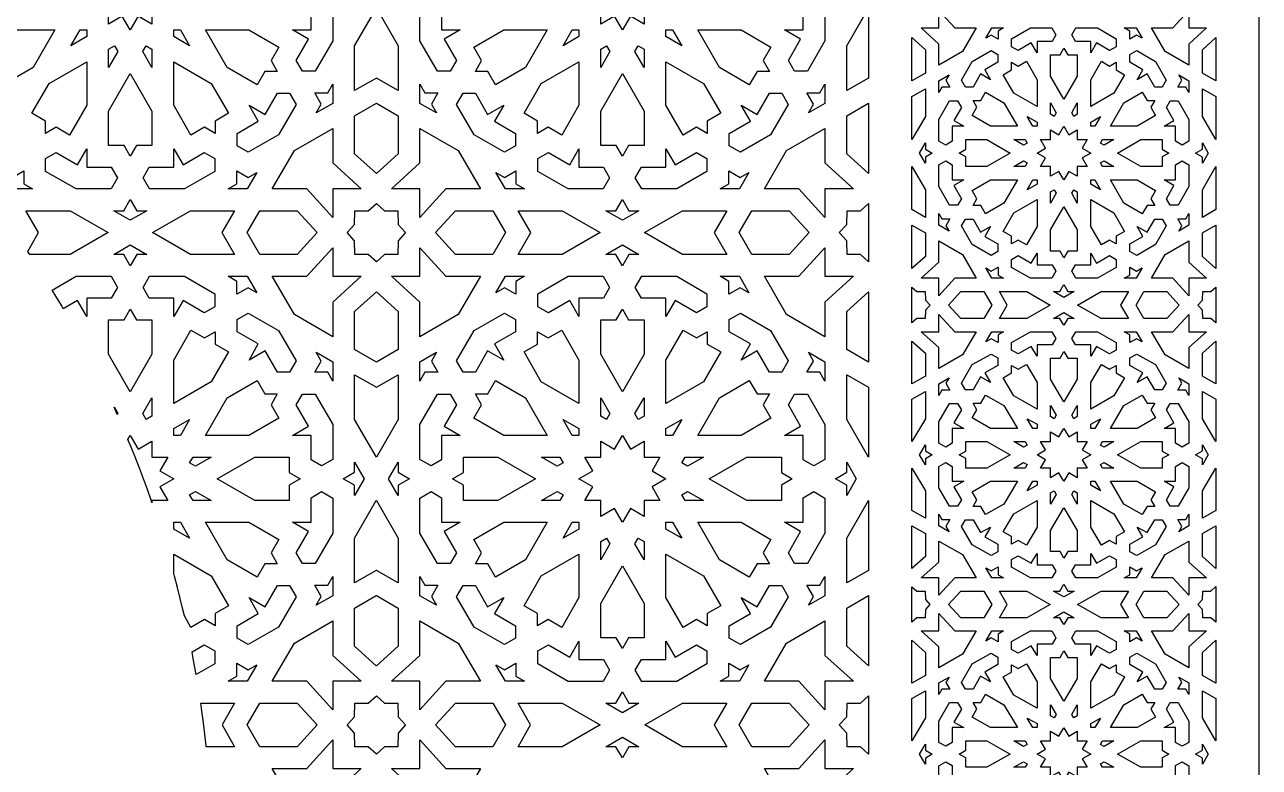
# Model space of a CAD drawing. Extents: x -430 to 430, y -1150 to 1150.
# Drawn here: x 145.7 to 430, y 823.6 to 994.5 of the extents above; entities that cross this region are included whole.
import ezdxf

# ---------------------------------------------------------------- set-up
doc = ezdxf.new("R2010")
doc.units = 0
doc.layers.add('LAYER_1', color=18, linetype='CONTINUOUS')

msp = doc.modelspace()

# ---------------------------------------------------------------- linework, layer by layer
at = {"layer": 'LAYER_1'}
for points in [[(-430, -1150), (430, -1150), (430, 1150), (-430, 1150)], [(171.83, 1010.18), (175, 1012.01), (175, 1008.35), (178.66, 1008.35), (176.83, 1005.18), (180, 1003.35), (176.83, 1001.53), (178.66, 998.36), (175, 998.36), (175, 994.7), (171.83, 996.53), (170, 993.36), (168.17, 996.53), (165, 994.7), (165, 998.36), (161.34, 998.36), (163.17, 1001.53), (160, 1003.35), (163.17, 1005.18), (161.34, 1008.35), (165, 1008.35), (165, 1012.01), (168.17, 1010.18), (170, 1013.35)], [(285.16, 1010.18), (288.33, 1012.01), (288.33, 1008.35), (291.99, 1008.35), (290.16, 1005.18), (293.33, 1003.35), (290.16, 1001.53), (291.99, 998.36), (288.33, 998.36), (288.33, 994.7), (285.16, 996.53), (283.33, 993.36), (281.5, 996.53), (278.33, 994.7), (278.33, 998.36), (274.67, 998.36), (276.5, 1001.53), (273.33, 1003.35), (276.5, 1005.18), (274.67, 1008.35), (278.33, 1008.35), (278.33, 1012.01), (281.5, 1010.18), (283.33, 1013.35)], [(216.64, 998.92), (216.64, 990.86), (212.61, 983.88), (209.64, 983.88), (208.23, 986.32), (211.05, 991.21), (207.36, 993.34), (211.63, 993.34), (211.63, 998.99), (214.07, 1000.4)], [(231.69, 989.69), (231.69, 979.39), (226.67, 982.27), (221.65, 979.39), (221.65, 989.69), (226.67, 998.34)], [(241.71, 998.99), (241.71, 993.34), (245.98, 993.34), (242.28, 991.21), (245.1, 986.32), (243.69, 983.88), (240.73, 983.88), (236.7, 990.86), (236.7, 998.92), (239.26, 1000.4)], [(329.97, 998.92), (329.97, 990.86), (325.93, 983.88), (322.97, 983.88), (321.56, 986.32), (324.38, 991.21), (320.69, 993.34), (324.96, 993.34), (324.96, 998.99), (327.4, 1000.4)], [(339.97, 982.27), (334.98, 979.39), (334.98, 989.69), (339.97, 998.34)], [(359.89, 993.8), (364.8, 993.8), (361.65, 988.35), (356.2, 985.2), (356.2, 990.1), (352.14, 993.8), (356.2, 993.8), (356.2, 997.85)], [(413.8, 993.8), (417.85, 993.8), (413.8, 990.1), (413.8, 985.2), (408.35, 988.35), (405.2, 993.8), (410.1, 993.8), (413.8, 997.85)], [(147.67, 984.69), (140.79, 980.72), (139.01, 983.81), (136.15, 983.81), (137.58, 986.29), (135.79, 989.38), (142.67, 993.34), (152.66, 993.34)], [(159.99, 991.81), (156.34, 989.7), (158.45, 993.35), (159.99, 993.35)], [(183.66, 989.7), (180.01, 991.81), (180.01, 993.35), (181.56, 993.35)], [(204.21, 989.38), (202.43, 986.29), (203.86, 983.81), (201, 983.81), (199.21, 980.72), (192.34, 984.69), (187.34, 993.34), (197.34, 993.34)], [(261, 984.69), (254.12, 980.72), (252.34, 983.81), (249.48, 983.81), (250.91, 986.29), (249.12, 989.38), (256, 993.34), (265.99, 993.34)], [(273.32, 991.81), (269.67, 989.7), (271.78, 993.35), (273.32, 993.35)], [(296.99, 989.7), (293.34, 991.81), (293.34, 993.35), (294.88, 993.35)], [(317.54, 989.38), (315.76, 986.29), (317.19, 983.81), (314.33, 983.81), (312.54, 980.72), (305.67, 984.69), (300.67, 993.34), (310.67, 993.34)], [(369.85, 993.09), (369.85, 991.23), (368.25, 992.16), (367.01, 991.44), (368.37, 993.8), (371.09, 993.8)], [(383.17, 992.22), (382.3, 990.71), (378.82, 990.71), (378.82, 988.07), (377.5, 990.35), (374.48, 988.61), (372.97, 989.48), (372.97, 991.31), (377.28, 993.8), (382.26, 993.8)], [(397.03, 991.31), (397.03, 989.48), (395.52, 988.61), (392.5, 990.35), (391.18, 988.07), (391.18, 990.71), (387.7, 990.71), (386.82, 992.22), (387.74, 993.8), (392.72, 993.8)], [(402.99, 991.44), (401.75, 992.16), (400.15, 991.23), (400.15, 993.09), (398.91, 993.8), (401.63, 993.8)], [(167.11, 988.35), (165, 984.7), (165, 988.91), (166.34, 989.69)], [(175, 988.91), (175, 984.7), (172.9, 988.35), (173.67, 989.69)], [(280.44, 988.35), (278.33, 984.7), (278.33, 988.91), (279.67, 989.69)], [(288.33, 988.91), (288.33, 984.7), (286.23, 988.35), (287, 989.69)], [(353.1, 988.79), (353.1, 983.38), (350.01, 981.6), (350, 981.61), (350, 991.6), (350.01, 991.61)], [(419.98, 981.6), (416.9, 983.38), (416.9, 988.79), (419.98, 991.61)], [(369.81, 987.66), (369.81, 985.92), (366.79, 984.17), (368.11, 981.89), (365.82, 983.21), (364.08, 980.19), (362.34, 980.19), (361.42, 981.77), (363.91, 986.09), (368.22, 988.57)], [(385.88, 987.61), (388.09, 987.61), (388.09, 982.71), (385, 977.37), (381.91, 982.71), (381.91, 987.61), (384.11, 987.61), (385, 989.14)], [(406.08, 986.09), (408.57, 981.77), (407.66, 980.19), (405.92, 980.19), (404.17, 983.21), (401.89, 981.89), (403.21, 984.17), (400.19, 985.92), (400.19, 987.66), (401.77, 988.57)], [(159.99, 976.02), (156.02, 969.15), (152.93, 970.94), (150.46, 969.51), (150.46, 972.37), (147.37, 974.15), (151.33, 981.02), (159.99, 986.02)], [(188.67, 981.02), (192.64, 974.15), (189.55, 972.37), (189.55, 969.51), (187.07, 970.94), (183.98, 969.15), (180.01, 976.02), (180.01, 986.02)], [(273.32, 976.02), (269.35, 969.15), (266.26, 970.94), (263.79, 969.51), (263.79, 972.37), (260.7, 974.15), (264.66, 981.02), (273.32, 986.02)], [(302, 981.02), (305.97, 974.15), (302.88, 972.37), (302.88, 969.51), (300.4, 970.94), (297.31, 969.15), (293.34, 976.02), (293.34, 986.02)], [(378.82, 981.88), (378.82, 975.71), (373.47, 978.8), (371.02, 983.04), (372.93, 984.14), (372.93, 985.91), (374.46, 985.03), (376.36, 986.13)], [(395.54, 985.03), (397.07, 985.91), (397.07, 984.14), (398.98, 983.04), (396.53, 978.8), (391.18, 975.71), (391.18, 981.88), (393.63, 986.13)], [(175, 974.68), (175, 966.75), (171.43, 966.75), (170, 964.27), (168.57, 966.75), (165, 966.75), (165, 974.68), (170, 983.34)], [(288.33, 974.68), (288.33, 966.75), (284.76, 966.75), (283.33, 964.27), (281.9, 966.75), (278.33, 966.75), (278.33, 974.68), (283.33, 983.34)], [(357.84, 981.75), (358.76, 980.15), (356.91, 980.15), (356.2, 978.91), (356.2, 981.63), (358.55, 982.99)], [(413.8, 981.63), (413.8, 978.91), (413.09, 980.15), (411.23, 980.15), (412.16, 981.75), (411.44, 982.99)], [(208.17, 976.2), (204.14, 969.22), (197.16, 965.19), (194.59, 966.68), (194.59, 969.5), (199.48, 972.32), (197.35, 976.01), (201.05, 973.88), (203.87, 978.77), (206.69, 978.77)], [(216.64, 976.44), (212.82, 974.23), (213.98, 976.24), (212.48, 978.84), (215.48, 978.84), (216.64, 980.84)], [(237.86, 978.84), (240.86, 978.84), (239.36, 976.24), (240.52, 974.23), (236.7, 976.44), (236.7, 980.84)], [(252.29, 973.88), (255.99, 976.01), (253.85, 972.32), (258.74, 969.5), (258.74, 966.68), (256.17, 965.19), (249.19, 969.22), (245.16, 976.2), (246.64, 978.77), (249.47, 978.77)], [(321.5, 976.2), (317.47, 969.22), (310.49, 965.19), (307.92, 966.68), (307.92, 969.5), (312.81, 972.32), (310.68, 976.01), (314.37, 973.88), (317.2, 978.77), (320.02, 978.77)], [(329.97, 976.44), (326.15, 974.23), (327.31, 976.24), (325.81, 978.84), (328.81, 978.84), (329.97, 980.84)], [(353.1, 973.44), (350.01, 968.1), (350, 968.12), (350, 978.03), (350.01, 978.03), (353.1, 979.81)], [(371.2, 976.53), (374.29, 971.18), (368.11, 971.18), (363.87, 973.64), (364.97, 975.54), (364.09, 977.07), (365.86, 977.07), (366.96, 978.98)], [(404.14, 977.07), (405.91, 977.07), (405.03, 975.54), (406.13, 973.64), (401.88, 971.18), (395.71, 971.18), (398.8, 976.53), (403.04, 978.98)], [(419.98, 978.03), (419.98, 968.1), (416.9, 973.44), (416.9, 979.81)], [(231.69, 973.6), (231.69, 964.84), (226.67, 960.28), (221.65, 964.84), (221.65, 973.6), (226.67, 976.49)], [(339.97, 960.28), (334.98, 964.84), (334.98, 973.6), (339.97, 976.49)], [(361.39, 975.52), (359.64, 972.5), (361.93, 971.18), (359.29, 971.18), (359.29, 967.7), (357.78, 966.83), (356.2, 967.74), (356.2, 972.72), (358.68, 977.03), (360.51, 977.03)], [(383.21, 974.27), (382.73, 973.45), (381.91, 973.92), (381.91, 976.53)], [(388.09, 973.92), (387.26, 973.45), (386.79, 974.27), (388.09, 976.53)], [(413.8, 972.72), (413.8, 967.74), (412.22, 966.83), (410.71, 967.7), (410.71, 971.18), (408.07, 971.18), (410.35, 972.5), (408.61, 975.52), (409.48, 977.03), (411.31, 977.03)], [(378.82, 972.14), (378.82, 971.18), (377.86, 971.18), (376.56, 973.44)], [(392.13, 971.18), (391.18, 971.18), (391.18, 972.14), (393.44, 973.44)], [(216.64, 962.72), (223.2, 956.73), (216.64, 956.73), (216.64, 950.18), (210.65, 956.73), (202.71, 956.73), (207.81, 965.56), (216.64, 970.65)], [(245.53, 965.56), (250.62, 956.73), (242.69, 956.73), (236.7, 950.18), (236.7, 956.73), (230.14, 956.73), (236.7, 962.72), (236.7, 970.65)], [(329.97, 962.72), (336.53, 956.73), (329.97, 956.73), (329.97, 950.18), (323.98, 956.73), (316.04, 956.73), (321.14, 965.56), (329.97, 970.65)], [(386.13, 969.22), (388.09, 970.35), (388.09, 968.09), (390.35, 968.09), (389.22, 966.13), (391.18, 965), (389.22, 963.87), (390.35, 961.92), (388.09, 961.92), (388.09, 959.66), (386.13, 960.79), (385, 958.83), (383.87, 960.79), (381.91, 959.66), (381.91, 961.92), (379.65, 961.92), (380.78, 963.87), (378.82, 965), (380.78, 966.13), (379.65, 968.09), (381.91, 968.09), (381.91, 970.35), (383.87, 969.22), (385, 971.18)], [(353.1, 965.93), (354.7, 965), (353.1, 964.08), (353.1, 962.64), (351.74, 965), (353.1, 967.36)], [(372.63, 965), (367.29, 961.91), (362.38, 961.91), (362.38, 964.12), (360.85, 965), (362.38, 965.89), (362.38, 968.09), (367.29, 968.09)], [(376.55, 967.27), (375.73, 966.79), (373.47, 968.09), (376.08, 968.09)], [(394.27, 966.79), (393.44, 967.27), (393.92, 968.09), (396.52, 968.09)], [(407.61, 965.89), (409.14, 965), (407.61, 964.12), (407.61, 961.91), (402.71, 961.91), (397.36, 965), (402.71, 968.09), (407.61, 968.09)], [(418.26, 965), (416.9, 962.64), (416.9, 964.08), (415.29, 965), (416.9, 965.93), (416.9, 967.36)], [(159.99, 961.74), (165.64, 961.74), (167.05, 959.3), (165.57, 956.73), (157.51, 956.73), (150.52, 960.76), (150.52, 963.72), (152.97, 965.13), (157.86, 962.31), (159.99, 966.01)], [(182.15, 962.31), (187.04, 965.13), (189.48, 963.72), (189.48, 960.76), (182.5, 956.73), (174.44, 956.73), (172.96, 959.3), (174.37, 961.74), (180.01, 961.74), (180.01, 966.01)], [(273.32, 961.74), (278.97, 961.74), (280.38, 959.3), (278.9, 956.73), (270.84, 956.73), (263.85, 960.76), (263.85, 963.72), (266.3, 965.13), (271.19, 962.31), (273.32, 966.01)], [(295.48, 962.31), (300.37, 965.13), (302.81, 963.72), (302.81, 960.76), (295.83, 956.73), (287.77, 956.73), (286.29, 959.3), (287.7, 961.74), (293.34, 961.74), (293.34, 966.01)], [(353.1, 956.56), (353.1, 950.2), (350.01, 951.98), (350.01, 961.91)], [(359.29, 962.31), (359.29, 958.82), (361.93, 958.82), (359.64, 957.5), (361.39, 954.48), (360.51, 952.97), (358.68, 952.97), (356.2, 957.29), (356.2, 962.26), (357.78, 963.18)], [(376.55, 962.74), (376.08, 961.92), (373.47, 961.92), (375.73, 963.22)], [(396.52, 961.92), (393.92, 961.92), (393.44, 962.74), (394.27, 963.22)], [(413.8, 962.26), (413.8, 957.29), (411.31, 952.97), (409.48, 952.97), (408.61, 954.48), (410.35, 957.5), (408.07, 958.82), (410.71, 958.82), (410.71, 962.31), (412.22, 963.18)], [(419.98, 951.98), (416.9, 950.2), (416.9, 956.56), (419.98, 961.91)], [(145.48, 957.89), (147.49, 956.73), (143.08, 956.73), (140.87, 960.55), (142.88, 959.39), (145.48, 960.89)], [(197.12, 959.39), (199.13, 960.55), (196.93, 956.73), (192.52, 956.73), (194.53, 957.89), (194.53, 960.89)], [(258.81, 957.89), (260.82, 956.73), (256.41, 956.73), (254.2, 960.55), (256.21, 959.39), (258.81, 960.89)], [(310.45, 959.39), (312.46, 960.55), (310.26, 956.73), (305.85, 956.73), (307.86, 957.89), (307.86, 960.89)], [(371.2, 953.47), (366.96, 951.02), (365.86, 952.93), (364.09, 952.93), (364.97, 954.46), (363.87, 956.37), (368.11, 958.82), (374.29, 958.82)], [(378.82, 957.87), (376.56, 956.57), (377.86, 958.82), (378.82, 958.82)], [(393.44, 956.57), (391.18, 957.87), (391.18, 958.82), (392.13, 958.82)], [(406.13, 956.37), (405.03, 954.46), (405.91, 952.93), (404.14, 952.93), (403.04, 951.02), (398.8, 953.47), (395.71, 958.82), (401.88, 958.82)], [(383.21, 955.74), (381.91, 953.48), (381.91, 956.08), (382.73, 956.56)], [(388.09, 956.08), (388.09, 953.48), (386.79, 955.74), (387.26, 956.56)], [(171.5, 951.73), (173.82, 951.73), (170, 949.52), (166.18, 951.73), (168.5, 951.73), (170, 954.32)], [(228.54, 951.73), (231.59, 951.73), (231.69, 948.57), (233.41, 946.68), (231.69, 944.79), (231.59, 941.64), (228.54, 941.64), (226.67, 939.96), (224.8, 941.64), (221.74, 941.64), (221.65, 944.79), (219.92, 946.68), (221.65, 948.57), (221.74, 951.73), (224.8, 951.73), (226.67, 953.41)], [(284.83, 951.73), (287.15, 951.73), (283.33, 949.52), (279.51, 951.73), (281.83, 951.73), (283.33, 954.32)], [(339.97, 939.96), (338.13, 941.64), (335.07, 941.64), (334.98, 944.79), (333.25, 946.68), (334.98, 948.57), (335.07, 951.73), (338.13, 951.73), (339.97, 953.41)], [(378.82, 948.12), (376.36, 943.88), (374.46, 944.98), (372.93, 944.1), (372.93, 945.86), (371.02, 946.96), (373.47, 951.21), (378.82, 954.3)], [(388.09, 947.29), (388.09, 942.39), (385.88, 942.39), (385, 940.86), (384.11, 942.39), (381.91, 942.39), (381.91, 947.29), (385, 952.64)], [(396.53, 951.21), (398.98, 946.96), (397.07, 945.86), (397.07, 944.1), (395.54, 944.98), (393.63, 943.88), (391.18, 948.12), (391.18, 954.3)], [(164.9, 946.68), (156.16, 941.64), (146.85, 941.64), (146.38, 942.35), (148.88, 946.68), (145.97, 951.73), (156.16, 951.73)], [(191.12, 946.68), (194.03, 941.64), (183.84, 941.64), (175.11, 946.68), (183.84, 951.73), (194.03, 951.73)], [(213.04, 946.68), (208.44, 941.64), (199.82, 941.64), (196.91, 946.68), (199.82, 951.73), (208.44, 951.73)], [(256.43, 946.68), (253.51, 941.64), (244.9, 941.64), (240.29, 946.68), (244.9, 951.73), (253.51, 951.73)], [(278.23, 946.68), (269.49, 941.64), (259.3, 941.64), (262.21, 946.68), (259.3, 951.73), (269.49, 951.73)], [(304.45, 946.68), (307.36, 941.64), (297.17, 941.64), (288.44, 946.68), (297.17, 951.73), (307.36, 951.73)], [(326.37, 946.68), (321.77, 941.64), (313.15, 941.64), (310.24, 946.68), (313.15, 951.73), (321.77, 951.73)], [(356.91, 949.86), (358.76, 949.86), (357.84, 948.25), (358.55, 947.01), (356.2, 948.38), (356.2, 951.1)], [(365.82, 946.8), (368.11, 948.11), (366.79, 945.83), (369.81, 944.09), (369.81, 942.35), (368.22, 941.43), (363.91, 943.92), (361.42, 948.23), (362.34, 949.82), (364.08, 949.82)], [(408.57, 948.23), (406.08, 943.92), (401.77, 941.43), (400.19, 942.35), (400.19, 944.09), (403.21, 945.83), (401.89, 948.11), (404.17, 946.8), (405.92, 949.82), (407.66, 949.82)], [(413.8, 948.38), (411.44, 947.01), (412.16, 948.25), (411.23, 949.86), (413.09, 949.86), (413.8, 951.1)], [(353.1, 946.62), (353.1, 941.21), (350.01, 938.39), (350.01, 948.41)], [(419.98, 938.39), (416.9, 941.21), (416.9, 946.62), (419.98, 948.41)], [(361.65, 941.66), (364.8, 936.2), (359.89, 936.2), (356.2, 932.15), (356.2, 936.2), (352.14, 936.2), (356.2, 939.9), (356.2, 944.8)], [(413.8, 939.9), (417.85, 936.2), (413.8, 936.2), (413.8, 932.15), (410.1, 936.2), (405.2, 936.2), (408.35, 941.66), (413.8, 944.8)], [(173.82, 941.64), (171.5, 941.64), (170, 939.05), (168.5, 941.64), (166.18, 941.64), (170, 943.84)], [(216.64, 936.63), (223.2, 936.63), (216.64, 930.65), (216.64, 922.71), (207.81, 927.81), (202.71, 936.63), (210.65, 936.63), (216.64, 943.19)], [(242.69, 936.63), (250.62, 936.63), (245.53, 927.81), (236.7, 922.71), (236.7, 930.65), (230.14, 936.63), (236.7, 936.63), (236.7, 943.19)], [(287.15, 941.64), (284.83, 941.64), (283.33, 939.05), (281.83, 941.64), (279.51, 941.64), (283.33, 943.84)], [(329.97, 936.63), (336.53, 936.63), (329.97, 930.65), (329.97, 922.71), (321.14, 927.81), (316.04, 936.63), (323.98, 936.63), (329.97, 943.19)], [(378.82, 939.3), (382.3, 939.3), (383.17, 937.79), (382.26, 936.2), (377.28, 936.2), (372.97, 938.69), (372.97, 940.52), (374.48, 941.39), (377.5, 939.65), (378.82, 941.93)], [(392.5, 939.65), (395.52, 941.39), (397.03, 940.52), (397.03, 938.69), (392.72, 936.2), (387.74, 936.2), (386.82, 937.79), (387.7, 939.3), (391.18, 939.3), (391.18, 941.93)], [(369.85, 936.92), (371.09, 936.2), (368.37, 936.2), (367.01, 938.56), (368.25, 937.85), (369.85, 938.77)], [(401.75, 937.85), (402.99, 938.56), (401.63, 936.2), (398.91, 936.2), (400.15, 936.92), (400.15, 938.77)], [(167.05, 934.07), (165.64, 931.63), (159.99, 931.63), (159.99, 927.36), (157.86, 931.05), (154.58, 929.16), (154.21, 929.8), (152.9, 932.02), (152.02, 933.47), (157.51, 936.63), (165.57, 936.63)], [(189.48, 932.61), (189.48, 929.64), (187.04, 928.23), (182.15, 931.05), (180.01, 927.36), (180.01, 931.63), (174.37, 931.63), (172.96, 934.07), (174.44, 936.63), (182.5, 936.63)], [(199.13, 932.82), (197.12, 933.98), (194.53, 932.48), (194.53, 935.47), (192.52, 936.63), (196.93, 936.63)], [(258.81, 935.47), (258.81, 932.48), (256.21, 933.98), (254.2, 932.82), (256.41, 936.63), (260.82, 936.63)], [(280.38, 934.07), (278.97, 931.63), (273.32, 931.63), (273.32, 927.36), (271.19, 931.05), (266.3, 928.23), (263.85, 929.64), (263.85, 932.61), (270.84, 936.63), (278.9, 936.63)], [(302.81, 932.61), (302.81, 929.64), (300.37, 928.23), (295.48, 931.05), (293.34, 927.36), (293.34, 931.63), (287.7, 931.63), (286.29, 934.07), (287.77, 936.63), (295.83, 936.63)], [(312.46, 932.82), (310.45, 933.98), (307.86, 932.48), (307.86, 935.47), (305.85, 936.63), (310.26, 936.63)], [(231.69, 928.53), (231.69, 919.77), (226.67, 916.88), (221.65, 919.77), (221.65, 928.53), (226.67, 933.09)], [(339.97, 916.88), (334.98, 919.77), (334.98, 928.53), (339.97, 933.09)], [(351.15, 933.11), (353.04, 933.11), (353.1, 931.16), (354.17, 930), (353.1, 928.85), (353.04, 926.93), (351.15, 926.93), (350.01, 925.91), (350.01, 934.15)], [(368.38, 930), (366.58, 926.93), (361.26, 926.93), (358.42, 930), (361.26, 933.11), (366.58, 933.11)], [(381.85, 930), (376.45, 926.93), (370.16, 926.93), (371.95, 930), (370.16, 933.11), (376.45, 933.11)], [(385.93, 933.11), (387.36, 933.11), (385, 931.75), (382.64, 933.11), (384.07, 933.11), (385, 934.71)], [(398.04, 930), (399.84, 926.93), (393.55, 926.93), (388.15, 930), (393.55, 933.11), (399.84, 933.11)], [(411.58, 930), (408.74, 926.93), (403.42, 926.93), (401.62, 930), (403.42, 933.11), (408.74, 933.11)], [(419.98, 925.91), (418.84, 926.93), (416.96, 926.93), (416.9, 928.85), (415.83, 930), (416.9, 931.16), (416.96, 933.11), (418.84, 933.11), (419.98, 934.15)], [(171.43, 926.62), (175, 926.62), (175, 918.68), (170, 910.03), (165, 918.68), (165, 926.62), (168.57, 926.62), (170, 929.09)], [(204.14, 924.14), (208.17, 917.16), (206.69, 914.6), (203.87, 914.6), (201.05, 919.49), (197.35, 917.35), (199.48, 921.05), (194.59, 923.87), (194.59, 926.69), (197.16, 928.17)], [(258.74, 926.69), (258.74, 923.87), (253.85, 921.05), (255.99, 917.35), (252.29, 919.49), (249.47, 914.6), (246.64, 914.6), (245.16, 917.16), (249.19, 924.14), (256.17, 928.17)], [(284.76, 926.62), (288.33, 926.62), (288.33, 918.68), (283.33, 910.03), (278.33, 918.68), (278.33, 926.62), (281.9, 926.62), (283.33, 929.09)], [(317.47, 924.14), (321.5, 917.16), (320.02, 914.6), (317.2, 914.6), (314.37, 919.49), (310.68, 917.35), (312.81, 921.05), (307.92, 923.87), (307.92, 926.69), (310.49, 928.17)], [(359.89, 923.88), (364.8, 923.88), (361.65, 918.52), (356.2, 915.42), (356.2, 920.24), (352.14, 923.88), (356.2, 923.88), (356.2, 927.87)], [(387.36, 926.93), (385.93, 926.93), (385, 925.35), (384.07, 926.93), (382.64, 926.93), (385, 928.27)], [(413.8, 923.88), (417.85, 923.88), (413.8, 920.24), (413.8, 915.42), (408.35, 918.52), (405.2, 923.88), (410.1, 923.88), (413.8, 927.87)], [(187.07, 922.43), (189.55, 923.86), (189.55, 921), (192.64, 919.22), (188.67, 912.34), (180.01, 907.35), (180.01, 917.34), (183.98, 924.21)], [(273.32, 917.34), (273.32, 907.35), (264.66, 912.34), (260.7, 919.22), (263.79, 921), (263.79, 923.86), (266.26, 922.43), (269.35, 924.21)], [(300.4, 922.43), (302.88, 923.86), (302.88, 921), (305.97, 919.22), (302, 912.34), (293.34, 907.35), (293.34, 917.34), (297.31, 924.21)], [(353.1, 918.95), (353.1, 913.63), (350.01, 911.87), (350.01, 921.73)], [(369.85, 923.18), (369.85, 921.36), (368.25, 922.27), (367.01, 921.56), (368.37, 923.88), (371.09, 923.88)], [(383.17, 922.33), (382.3, 920.84), (378.82, 920.84), (378.82, 918.25), (377.5, 920.49), (374.48, 918.78), (372.97, 919.63), (372.97, 921.43), (377.28, 923.88), (382.26, 923.88)], [(397.03, 921.43), (397.03, 919.63), (395.52, 918.78), (392.5, 920.49), (391.18, 918.25), (391.18, 920.84), (387.7, 920.84), (386.82, 922.33), (387.74, 923.88), (392.72, 923.88)], [(402.99, 921.56), (401.75, 922.27), (400.15, 921.36), (400.15, 923.18), (398.91, 923.88), (401.63, 923.88)], [(419.98, 911.87), (416.9, 913.63), (416.9, 918.95), (419.98, 921.73)], [(216.64, 916.93), (216.64, 912.52), (215.48, 914.53), (212.48, 914.53), (213.98, 917.13), (212.82, 919.13)], [(239.36, 917.13), (240.86, 914.53), (237.86, 914.53), (236.7, 912.52), (236.7, 916.93), (240.52, 919.13)], [(329.97, 916.93), (329.97, 912.52), (328.81, 914.53), (325.81, 914.53), (327.31, 917.13), (326.15, 919.13)], [(369.81, 917.84), (369.81, 916.12), (366.79, 914.41), (368.11, 912.16), (365.82, 913.46), (364.08, 910.49), (362.34, 910.49), (361.42, 912.05), (363.91, 916.29), (368.22, 918.74)], [(385.88, 917.79), (388.09, 917.79), (388.09, 912.97), (385, 907.71), (381.91, 912.97), (381.91, 917.79), (384.11, 917.79), (385, 919.3)], [(406.08, 916.29), (408.57, 912.05), (407.66, 910.49), (405.92, 910.49), (404.17, 913.46), (401.89, 912.16), (403.21, 914.41), (400.19, 916.12), (400.19, 917.84), (401.77, 918.74)], [(378.82, 912.15), (378.82, 906.08), (373.47, 909.12), (371.02, 913.29), (372.93, 914.38), (372.93, 916.12), (374.46, 915.25), (376.36, 916.33)], [(395.54, 915.25), (397.07, 916.12), (397.07, 914.38), (398.98, 913.29), (396.53, 909.12), (391.18, 906.08), (391.18, 912.15), (393.63, 916.33)], [(201, 909.55), (203.86, 909.55), (202.43, 907.08), (204.21, 903.99), (197.34, 900.02), (187.34, 900.02), (192.34, 908.68), (199.21, 912.64)], [(231.69, 903.68), (226.67, 895.02), (221.65, 903.68), (221.65, 913.98), (226.67, 911.1), (231.69, 913.98)], [(261, 908.68), (265.99, 900.02), (256, 900.02), (249.12, 903.99), (250.91, 907.08), (249.48, 909.55), (252.34, 909.55), (254.12, 912.64)], [(314.33, 909.55), (317.19, 909.55), (315.76, 907.08), (317.54, 903.99), (310.67, 900.02), (300.67, 900.02), (305.67, 908.68), (312.54, 912.64)], [(339.97, 911.1), (339.97, 895.02), (334.98, 903.68), (334.98, 913.98)], [(357.84, 912.02), (358.76, 910.44), (356.91, 910.44), (356.2, 909.22), (356.2, 911.9), (358.55, 913.24)], [(413.8, 911.9), (413.8, 909.22), (413.09, 910.44), (411.23, 910.44), (412.16, 912.02), (411.44, 913.24)], [(353.1, 903.85), (350.01, 898.58), (350.01, 908.36), (353.1, 910.11)], [(419.98, 908.36), (419.98, 898.58), (416.9, 903.85), (416.9, 910.11)], [(175, 904.45), (173.67, 903.68), (172.9, 905.02), (175, 908.66)], [(216.64, 902.51), (216.64, 894.45), (214.07, 892.97), (211.63, 894.38), (211.63, 900.02), (207.36, 900.02), (211.05, 902.16), (208.23, 907.04), (209.64, 909.49), (212.61, 909.49)], [(245.1, 907.04), (242.28, 902.16), (245.98, 900.02), (241.71, 900.02), (241.71, 894.38), (239.26, 892.97), (236.7, 894.45), (236.7, 902.51), (240.73, 909.49), (243.69, 909.49)], [(280.44, 905.02), (279.67, 903.68), (278.33, 904.45), (278.33, 908.66)], [(288.33, 904.45), (287, 903.68), (286.23, 905.02), (288.33, 908.66)], [(329.97, 902.51), (329.97, 894.45), (327.4, 892.97), (324.96, 894.38), (324.96, 900.02), (320.69, 900.02), (324.38, 902.16), (321.56, 907.04), (322.97, 909.49), (325.93, 909.49)], [(361.39, 905.89), (359.64, 902.92), (361.93, 901.62), (359.29, 901.62), (359.29, 898.19), (357.78, 897.33), (356.2, 898.23), (356.2, 903.13), (358.68, 907.38), (360.51, 907.38)], [(371.2, 906.89), (374.29, 901.62), (368.11, 901.62), (363.87, 904.03), (364.97, 905.91), (364.09, 907.42), (365.86, 907.42), (366.96, 909.3)], [(404.14, 907.42), (405.91, 907.42), (405.03, 905.91), (406.13, 904.03), (401.88, 901.62), (395.71, 901.62), (398.8, 906.89), (403.04, 909.3)], [(413.8, 903.13), (413.8, 898.23), (412.22, 897.33), (410.71, 898.19), (410.71, 901.62), (408.07, 901.62), (410.35, 902.92), (408.61, 905.89), (409.48, 907.38), (411.31, 907.38)], [(167.11, 905.02), (167, 904.83), (166.26, 906.49)], [(383.21, 904.66), (382.73, 903.85), (381.91, 904.32), (381.91, 906.88)], [(388.09, 904.32), (387.26, 903.85), (386.79, 904.66), (388.09, 906.88)], [(181.56, 900.02), (180.01, 900.02), (180.01, 901.56), (183.66, 903.67)], [(273.32, 901.56), (273.32, 900.02), (271.78, 900.02), (269.67, 903.67)], [(294.88, 900.02), (293.34, 900.02), (293.34, 901.56), (296.99, 903.67)], [(378.82, 902.56), (378.82, 901.62), (377.86, 901.62), (376.56, 903.84)], [(386.13, 899.69), (388.09, 900.8), (388.09, 898.58), (390.35, 898.58), (389.22, 896.65), (391.18, 895.54), (389.22, 894.42), (390.35, 892.5), (388.09, 892.5), (388.09, 890.27), (386.13, 891.39), (385, 889.46), (383.87, 891.39), (381.91, 890.27), (381.91, 892.5), (379.65, 892.5), (380.78, 894.42), (378.82, 895.54), (380.78, 896.65), (379.65, 898.58), (381.91, 898.58), (381.91, 900.8), (383.87, 899.69), (385, 901.61)], [(392.13, 901.62), (391.18, 901.62), (391.18, 902.56), (393.44, 903.84)], [(171.83, 896.84), (175, 898.67), (175, 895.01), (178.66, 895.01), (176.83, 891.84), (180, 890.01), (176.83, 888.18), (178.66, 885.01), (175, 885.01), (175, 884.52), (174.81, 885.08), (173.94, 887.54), (173.05, 889.99), (172.13, 892.43), (171.19, 894.86), (170.22, 897.27), (169.47, 899.09), (170, 900.01)], [(285.16, 896.84), (288.33, 898.67), (288.33, 895.01), (291.99, 895.01), (290.16, 891.84), (293.33, 890.01), (290.16, 888.18), (291.99, 885.01), (288.33, 885.01), (288.33, 881.36), (285.16, 883.19), (283.33, 880.02), (281.5, 883.19), (278.33, 881.36), (278.33, 885.01), (274.67, 885.01), (276.5, 888.18), (273.33, 890.01), (276.5, 891.84), (274.67, 895.01), (278.33, 895.01), (278.33, 898.67), (281.5, 896.84), (283.33, 900.01)], [(372.63, 895.54), (367.29, 892.5), (362.38, 892.5), (362.38, 894.67), (360.85, 895.54), (362.38, 896.41), (362.38, 898.58), (367.29, 898.58)], [(376.55, 897.76), (375.73, 897.3), (373.47, 898.58), (376.08, 898.58)], [(394.27, 897.3), (393.44, 897.76), (393.92, 898.58), (396.52, 898.58)], [(407.61, 896.41), (409.14, 895.54), (407.61, 894.67), (407.61, 892.5), (402.71, 892.5), (397.36, 895.54), (402.71, 898.58), (407.61, 898.58)], [(353.1, 896.45), (354.7, 895.54), (353.1, 894.63), (353.1, 893.22), (351.74, 895.54), (353.1, 897.86)], [(418.26, 895.54), (416.9, 893.22), (416.9, 894.63), (415.29, 895.54), (416.9, 896.45), (416.9, 897.86)], [(185.01, 892.9), (183.68, 893.68), (184.45, 895.01), (188.66, 895.01)], [(206.62, 891.45), (209.09, 890.01), (206.62, 888.58), (206.62, 885.01), (198.68, 885.01), (190.02, 890.01), (198.68, 895.01), (206.62, 895.01)], [(223.85, 890.01), (221.65, 886.2), (221.65, 888.52), (219.05, 890.01), (221.65, 891.51), (221.65, 893.83)], [(231.69, 891.51), (234.29, 890.01), (231.69, 888.52), (231.69, 886.2), (229.48, 890.01), (231.69, 893.83)], [(263.31, 890.01), (254.65, 885.01), (246.72, 885.01), (246.72, 888.58), (244.24, 890.01), (246.72, 891.45), (246.72, 895.01), (254.65, 895.01)], [(269.66, 893.68), (268.32, 892.9), (264.67, 895.01), (268.89, 895.01)], [(298.34, 892.9), (297.01, 893.68), (297.78, 895.01), (301.99, 895.01)], [(319.95, 891.45), (322.42, 890.01), (319.95, 888.58), (319.95, 885.01), (312.01, 885.01), (303.35, 890.01), (312.01, 895.01), (319.95, 895.01)], [(337.18, 890.01), (334.98, 886.2), (334.98, 888.52), (332.38, 890.01), (334.98, 891.51), (334.98, 893.83)], [(359.29, 892.88), (359.29, 889.45), (361.93, 889.45), (359.64, 888.16), (361.39, 885.18), (360.51, 883.7), (358.68, 883.7), (356.2, 887.94), (356.2, 892.84), (357.78, 893.74)], [(376.55, 893.31), (376.08, 892.5), (373.47, 892.5), (375.73, 893.78)], [(396.52, 892.5), (393.92, 892.5), (393.44, 893.31), (394.27, 893.78)], [(413.8, 892.84), (413.8, 887.94), (411.31, 883.7), (409.48, 883.7), (408.61, 885.18), (410.35, 888.16), (408.07, 889.45), (410.71, 889.45), (410.71, 892.88), (412.22, 893.74)], [(353.1, 887.23), (353.1, 880.97), (350.01, 882.72), (350, 882.71), (350, 892.47), (350.01, 892.49)], [(419.98, 882.72), (416.9, 880.97), (416.9, 887.23), (419.98, 892.49)], [(188.66, 885.01), (184.45, 885.01), (183.68, 886.35), (185.01, 887.12)], [(216.64, 885.58), (216.64, 877.52), (212.61, 870.54), (209.64, 870.54), (208.23, 872.99), (211.05, 877.87), (207.36, 880.01), (211.63, 880.01), (211.63, 885.65), (214.07, 887.06)], [(241.71, 885.65), (241.71, 880.01), (245.98, 880.01), (242.28, 877.87), (245.1, 872.99), (243.69, 870.54), (240.73, 870.54), (236.7, 877.52), (236.7, 885.58), (239.26, 887.06)], [(269.66, 886.35), (268.89, 885.01), (264.67, 885.01), (268.32, 887.12)], [(301.99, 885.01), (297.78, 885.01), (297.01, 886.35), (298.34, 887.12)], [(329.97, 885.58), (329.97, 877.52), (325.93, 870.54), (322.97, 870.54), (321.56, 872.99), (324.38, 877.87), (320.69, 880.01), (324.96, 880.01), (324.96, 885.65), (327.4, 887.06)], [(371.2, 884.19), (366.96, 881.78), (365.86, 883.66), (364.09, 883.66), (364.97, 885.16), (363.87, 887.04), (368.11, 889.45), (374.29, 889.45)], [(378.82, 888.52), (376.56, 887.24), (377.86, 889.45), (378.82, 889.45)], [(383.21, 886.41), (381.91, 884.2), (381.91, 886.76), (382.73, 887.23)], [(388.09, 886.76), (388.09, 884.2), (386.79, 886.41), (387.26, 887.23)], [(393.44, 887.24), (391.18, 888.52), (391.18, 889.45), (392.13, 889.45)], [(406.13, 887.04), (405.03, 885.16), (405.91, 883.66), (404.14, 883.66), (403.04, 881.78), (398.8, 884.19), (395.71, 889.45), (401.88, 889.45)], [(231.69, 876.35), (231.69, 866.05), (226.69, 868.93), (226.67, 868.92), (226.65, 868.93), (221.65, 866.05), (221.65, 876.35), (226.65, 885.01), (226.67, 884.97), (226.69, 885.01)], [(339.97, 868.93), (334.98, 866.05), (334.98, 876.35), (339.97, 885.01)], [(378.82, 878.92), (376.36, 874.74), (374.46, 875.83), (372.93, 874.96), (372.93, 876.7), (371.02, 877.78), (373.47, 881.96), (378.82, 885)], [(396.53, 881.96), (398.98, 877.78), (397.07, 876.7), (397.07, 874.96), (395.54, 875.83), (393.63, 874.74), (391.18, 878.92), (391.18, 885)], [(356.91, 880.63), (358.76, 880.63), (357.84, 879.05), (358.55, 877.83), (356.2, 879.17), (356.2, 881.85)], [(388.09, 878.11), (388.09, 873.28), (385.88, 873.28), (385, 871.78), (384.11, 873.28), (381.91, 873.28), (381.91, 878.11), (385, 883.37)], [(413.8, 879.17), (411.44, 877.83), (412.16, 879.05), (411.23, 880.63), (413.09, 880.63), (413.8, 881.85)], [(183.66, 876.36), (180.01, 878.46), (180.01, 880.01), (181.56, 880.01)], [(204.21, 876.04), (202.43, 872.95), (203.86, 870.47), (201, 870.47), (199.21, 867.38), (192.34, 871.35), (187.34, 880.01), (197.34, 880.01)], [(261, 871.35), (254.12, 867.38), (252.34, 870.47), (249.48, 870.47), (250.91, 872.95), (249.12, 876.04), (256, 880.01), (265.99, 880.01)], [(273.32, 878.46), (269.67, 876.36), (271.78, 880.01), (273.32, 880.01)], [(296.99, 876.36), (293.34, 878.46), (293.34, 880.01), (294.88, 880.01)], [(317.54, 876.04), (315.76, 872.95), (317.19, 870.47), (314.33, 870.47), (312.54, 867.38), (305.67, 871.35), (300.67, 880.01), (310.67, 880.01)], [(353.1, 877.45), (353.1, 872.12), (350.01, 869.35), (350, 869.36), (350, 879.2), (350.01, 879.2)], [(365.82, 877.62), (368.11, 878.92), (366.79, 876.67), (369.81, 874.95), (369.81, 873.24), (368.22, 872.34), (363.91, 874.79), (361.42, 879.03), (362.34, 880.59), (364.08, 880.59)], [(408.57, 879.03), (406.08, 874.79), (401.77, 872.34), (400.19, 873.24), (400.19, 874.95), (403.21, 876.67), (401.89, 878.92), (404.17, 877.62), (405.92, 880.59), (407.66, 880.59)], [(419.98, 869.35), (416.9, 872.12), (416.9, 877.45), (419.98, 879.2)], [(280.44, 875.01), (278.33, 871.36), (278.33, 875.57), (279.67, 876.34)], [(288.33, 875.57), (288.33, 871.36), (286.23, 875.01), (287, 876.34)], [(361.65, 872.56), (364.8, 867.19), (359.89, 867.19), (356.2, 863.2), (356.2, 867.19), (352.14, 867.19), (356.2, 870.83), (356.2, 875.66)], [(378.82, 870.24), (382.3, 870.24), (383.17, 868.75), (382.26, 867.19), (377.28, 867.19), (372.97, 869.64), (372.97, 871.44), (374.48, 872.3), (377.5, 870.58), (378.82, 872.83)], [(392.5, 870.58), (395.52, 872.3), (397.03, 871.44), (397.03, 869.64), (392.72, 867.19), (387.74, 867.19), (386.82, 868.75), (387.7, 870.24), (391.18, 870.24), (391.18, 872.83)], [(413.8, 870.83), (417.85, 867.19), (413.8, 867.19), (413.8, 863.2), (410.1, 867.19), (405.2, 867.19), (408.35, 872.56), (413.8, 875.66)], [(188.67, 867.68), (192.64, 860.81), (189.55, 859.03), (189.55, 856.17), (187.07, 857.6), (183.98, 855.82), (182.47, 858.44), (182.12, 859.92), (181.51, 862.48), (180.87, 865.03), (180.2, 867.57), (180.01, 868.25), (180.01, 872.68)], [(273.32, 862.69), (269.35, 855.82), (266.26, 857.6), (263.79, 856.17), (263.79, 859.03), (260.7, 860.81), (264.66, 867.68), (273.32, 872.68)], [(288.33, 861.34), (288.33, 853.41), (284.76, 853.41), (283.33, 850.94), (281.9, 853.41), (278.33, 853.41), (278.33, 861.34), (283.33, 870)], [(302, 867.68), (305.97, 860.81), (302.88, 859.03), (302.88, 856.17), (300.4, 857.6), (297.31, 855.82), (293.34, 862.69), (293.34, 872.68)], [(216.64, 863.1), (212.82, 860.9), (213.98, 862.9), (212.48, 865.5), (215.48, 865.5), (216.64, 867.51)], [(237.86, 865.5), (240.86, 865.5), (239.36, 862.9), (240.52, 860.9), (236.7, 863.1), (236.7, 867.51)], [(329.97, 863.1), (326.15, 860.9), (327.31, 862.9), (325.81, 865.5), (328.81, 865.5), (329.97, 867.51)], [(369.85, 867.9), (371.09, 867.19), (368.37, 867.19), (367.01, 869.51), (368.25, 868.81), (369.85, 869.72)], [(401.75, 868.81), (402.99, 869.51), (401.63, 867.19), (398.91, 867.19), (400.15, 867.9), (400.15, 869.72)], [(208.17, 862.86), (204.14, 855.89), (197.16, 851.86), (194.59, 853.34), (194.59, 856.16), (199.48, 858.98), (197.35, 862.68), (201.05, 860.54), (203.87, 865.43), (206.69, 865.43)], [(252.29, 860.54), (255.99, 862.68), (253.85, 858.98), (258.74, 856.16), (258.74, 853.34), (256.17, 851.86), (249.19, 855.89), (245.16, 862.86), (246.64, 865.43), (249.47, 865.43)], [(321.5, 862.86), (317.47, 855.89), (310.49, 851.86), (307.92, 853.34), (307.92, 856.16), (312.81, 858.98), (310.68, 862.68), (314.37, 860.54), (317.2, 865.43), (320.02, 865.43)], [(351.15, 864.15), (353.04, 864.15), (353.1, 862.23), (354.15, 861.09), (353.1, 859.96), (353.04, 858.04), (351.15, 858.04), (350, 857.01), (350, 865.18)], [(385.93, 864.15), (387.36, 864.15), (385, 862.81), (382.64, 864.15), (384.07, 864.15), (385, 865.73)], [(420, 857), (418.84, 858.04), (416.96, 858.04), (416.9, 859.96), (415.84, 861.09), (416.9, 862.23), (416.96, 864.15), (418.84, 864.15), (420, 865.19)], [(231.69, 860.26), (231.69, 851.5), (226.69, 846.94), (226.67, 846.96), (226.65, 846.94), (221.65, 851.5), (221.65, 860.26), (226.65, 863.15), (226.67, 863.14), (226.69, 863.15)], [(339.97, 846.94), (334.98, 851.5), (334.98, 860.26), (339.97, 863.15)], [(368.37, 861.09), (366.58, 858.04), (361.26, 858.04), (358.43, 861.09), (361.26, 864.15), (366.58, 864.15)], [(381.82, 861.09), (376.45, 858.04), (370.16, 858.04), (371.95, 861.09), (370.16, 864.15), (376.45, 864.15)], [(398.05, 861.09), (399.84, 858.04), (393.55, 858.04), (388.17, 861.09), (393.55, 864.15), (399.84, 864.15)], [(411.57, 861.09), (408.74, 858.04), (403.42, 858.04), (401.62, 861.09), (403.42, 864.15), (408.74, 864.15)], [(359.89, 855), (364.8, 855), (361.65, 849.63), (356.2, 846.53), (356.2, 851.36), (352.14, 855), (356.2, 855), (356.2, 858.98)], [(387.36, 858.04), (385.93, 858.04), (385, 856.46), (384.07, 858.04), (382.64, 858.04), (385, 859.38)], [(413.8, 855), (417.85, 855), (413.8, 851.36), (413.8, 846.53), (408.35, 849.63), (405.2, 855), (410.1, 855), (413.8, 858.98)], [(216.64, 849.38), (223.2, 843.4), (216.64, 843.4), (216.64, 836.84), (210.65, 843.4), (202.71, 843.4), (207.81, 852.22), (216.64, 857.32)], [(245.53, 852.22), (250.62, 843.4), (242.69, 843.4), (236.7, 836.84), (236.7, 843.4), (230.14, 843.4), (236.7, 849.38), (236.7, 857.32)], [(329.97, 849.38), (336.53, 843.4), (329.97, 843.4), (329.97, 836.84), (323.98, 843.4), (316.04, 843.4), (321.14, 852.22), (329.97, 857.32)], [(369.85, 854.29), (369.85, 852.47), (368.25, 853.38), (367.01, 852.68), (368.37, 855), (371.09, 855)], [(383.17, 853.44), (382.3, 851.95), (378.82, 851.95), (378.82, 849.36), (377.5, 851.6), (374.48, 849.89), (372.97, 850.75), (372.97, 852.55), (377.28, 855), (382.26, 855)], [(397.03, 852.55), (397.03, 850.75), (395.52, 849.89), (392.5, 851.6), (391.18, 849.36), (391.18, 851.95), (387.7, 851.95), (386.82, 853.44), (387.74, 855), (392.72, 855)], [(402.99, 852.68), (401.75, 853.38), (400.15, 852.47), (400.15, 854.29), (398.91, 855), (401.63, 855)], [(189.48, 850.38), (189.48, 847.42), (185.18, 844.94), (184.81, 846.99), (184.33, 849.59), (184.22, 850.17), (187.04, 851.8)], [(273.32, 848.4), (278.97, 848.4), (280.38, 845.96), (278.9, 843.39), (270.84, 843.39), (263.85, 847.42), (263.85, 850.38), (266.3, 851.8), (271.19, 848.97), (273.32, 852.67)], [(295.48, 848.97), (300.37, 851.8), (302.81, 850.38), (302.81, 847.42), (295.83, 843.39), (287.77, 843.39), (286.29, 845.96), (287.7, 848.4), (293.34, 848.4), (293.34, 852.67)], [(353.1, 850.07), (353.1, 844.74), (350.01, 842.98), (350, 842.99), (350, 852.83), (350.01, 852.84)], [(385.88, 848.91), (388.09, 848.91), (388.09, 844.08), (385, 838.82), (381.91, 844.08), (381.91, 848.91), (384.11, 848.91), (385, 850.41)], [(419.98, 842.98), (416.9, 844.74), (416.9, 850.07), (419.98, 852.84)], [(197.12, 846.05), (199.13, 847.21), (196.93, 843.4), (192.52, 843.4), (194.53, 844.55), (194.53, 847.55)], [(258.81, 844.55), (260.82, 843.4), (256.41, 843.4), (254.2, 847.21), (256.21, 846.05), (258.81, 847.55)], [(310.45, 846.05), (312.46, 847.21), (310.26, 843.4), (305.85, 843.4), (307.86, 844.55), (307.86, 847.55)], [(369.81, 848.95), (369.81, 847.24), (366.79, 845.52), (368.11, 843.27), (365.82, 844.57), (364.08, 841.6), (362.34, 841.6), (361.42, 843.16), (363.91, 847.4), (368.22, 849.85)], [(378.82, 843.27), (378.82, 837.19), (373.47, 840.23), (371.02, 844.41), (372.93, 845.49), (372.93, 847.23), (374.46, 846.36), (376.36, 847.44)], [(395.54, 846.36), (397.07, 847.23), (397.07, 845.49), (398.98, 844.41), (396.53, 840.23), (391.18, 837.19), (391.18, 843.27), (393.63, 847.44)], [(406.08, 847.4), (408.57, 843.16), (407.66, 841.6), (405.92, 841.6), (404.17, 844.57), (401.89, 843.27), (403.21, 845.52), (400.19, 847.24), (400.19, 848.95), (401.77, 849.85)], [(357.84, 843.13), (358.76, 841.56), (356.91, 841.56), (356.2, 840.34), (356.2, 843.02), (358.55, 844.36)], [(413.8, 843.02), (413.8, 840.34), (413.09, 841.56), (411.23, 841.56), (412.16, 843.13), (411.44, 844.36)], [(228.54, 838.39), (231.59, 838.39), (231.69, 835.24), (233.39, 833.37), (231.69, 831.5), (231.59, 828.35), (228.54, 828.35), (226.67, 826.64), (224.8, 828.35), (221.74, 828.35), (221.65, 831.5), (219.94, 833.37), (221.65, 835.24), (221.74, 838.39), (224.8, 838.39), (226.67, 840.09)], [(284.83, 838.39), (287.15, 838.39), (283.33, 836.18), (279.51, 838.39), (281.83, 838.39), (283.33, 840.98)], [(340, 826.64), (338.13, 828.35), (335.07, 828.35), (334.98, 831.5), (333.27, 833.37), (334.98, 835.24), (335.07, 838.39), (338.13, 838.39), (340, 840.09)], [(353.1, 834.96), (350.01, 829.7), (350, 829.72), (350, 839.48), (350.01, 839.47), (353.1, 841.22)], [(371.2, 838), (374.29, 832.74), (368.11, 832.74), (363.87, 835.15), (364.97, 837.03), (364.09, 838.53), (365.86, 838.53), (366.96, 840.41)], [(404.14, 838.53), (405.91, 838.53), (405.03, 837.03), (406.13, 835.15), (401.88, 832.74), (395.71, 832.74), (398.8, 838), (403.04, 840.41)], [(419.98, 839.47), (419.98, 829.7), (416.9, 834.96), (416.9, 841.22)], [(191.14, 833.37), (194.03, 828.35), (187.48, 828.35), (187.46, 828.54), (187.16, 831.2), (186.84, 833.85), (186.49, 836.5), (186.22, 838.39), (194.03, 838.39)], [(213.02, 833.37), (208.44, 828.35), (199.82, 828.35), (196.92, 833.37), (199.82, 838.39), (208.44, 838.39)], [(256.41, 833.37), (253.51, 828.35), (244.9, 828.35), (240.31, 833.37), (244.9, 838.39), (253.51, 838.39)], [(278.19, 833.37), (269.49, 828.35), (259.3, 828.35), (262.2, 833.37), (259.3, 838.39), (269.49, 838.39)], [(304.47, 833.37), (307.36, 828.35), (297.17, 828.35), (288.47, 833.37), (297.17, 838.39), (307.36, 838.39)], [(326.35, 833.37), (321.77, 828.35), (313.15, 828.35), (310.25, 833.37), (313.15, 838.39), (321.77, 838.39)], [(361.39, 837), (359.64, 834.03), (361.93, 832.74), (359.29, 832.74), (359.29, 829.3), (357.78, 828.45), (356.2, 829.35), (356.2, 834.25), (358.68, 838.49), (360.51, 838.49)], [(383.21, 835.77), (382.73, 834.96), (381.91, 835.43), (381.91, 837.99)], [(388.09, 835.43), (387.26, 834.96), (386.79, 835.77), (388.09, 837.99)], [(413.8, 834.25), (413.8, 829.35), (412.22, 828.45), (410.71, 829.3), (410.71, 832.74), (408.07, 832.74), (410.35, 834.03), (408.61, 837), (409.48, 838.49), (411.31, 838.49)], [(378.82, 833.67), (378.82, 832.74), (377.86, 832.74), (376.56, 834.95)], [(392.13, 832.74), (391.18, 832.74), (391.18, 833.67), (393.44, 834.95)], [(287.15, 828.35), (284.83, 828.35), (283.33, 825.75), (281.83, 828.35), (279.51, 828.35), (283.33, 830.55)], [(386.13, 830.8), (388.09, 831.91), (388.09, 829.69), (390.35, 829.69), (389.22, 827.76), (391.18, 826.65), (389.22, 825.54), (390.35, 823.61), (388.09, 823.61), (388.09, 821.39), (386.13, 822.5), (385, 820.57), (383.87, 822.5), (381.91, 821.39), (381.91, 823.61), (379.65, 823.61), (380.78, 825.54), (378.82, 826.65), (380.78, 827.76), (379.65, 829.69), (381.91, 829.69), (381.91, 831.91), (383.87, 830.8), (385, 832.73)], [(216.64, 823.34), (223.2, 823.34), (216.64, 817.35), (216.64, 809.42), (207.81, 814.51), (202.71, 823.34), (210.65, 823.34), (216.64, 829.9)], [(242.69, 823.34), (250.62, 823.34), (245.53, 814.51), (236.7, 809.42), (236.7, 817.35), (230.14, 823.34), (236.7, 823.34), (236.7, 829.9)], [(329.97, 823.34), (336.53, 823.34), (329.97, 817.35), (329.97, 809.42), (321.14, 814.51), (316.04, 823.34), (323.98, 823.34), (329.97, 829.9)], [(353.1, 827.56), (354.7, 826.65), (353.1, 825.74), (353.1, 824.33), (351.74, 826.65), (353.1, 828.97)], [(372.63, 826.65), (367.29, 823.61), (362.38, 823.61), (362.38, 825.78), (360.85, 826.65), (362.38, 827.52), (362.38, 829.69), (367.29, 829.69)], [(376.55, 828.88), (375.73, 828.41), (373.47, 829.69), (376.08, 829.69)], [(394.27, 828.41), (393.44, 828.88), (393.92, 829.69), (396.52, 829.69)], [(407.61, 827.52), (409.14, 826.65), (407.61, 825.78), (407.61, 823.61), (402.71, 823.61), (397.36, 826.65), (402.71, 829.69), (407.61, 829.69)], [(418.26, 826.65), (416.9, 824.33), (416.9, 825.74), (415.29, 826.65), (416.9, 827.56), (416.9, 828.97)], [(359.29, 824), (359.29, 820.57), (361.93, 820.57), (359.64, 819.27), (361.39, 816.3), (360.51, 814.81), (358.68, 814.81), (356.2, 819.05), (356.2, 823.95), (357.78, 824.85)], [(376.55, 824.42), (376.08, 823.61), (373.47, 823.61), (375.73, 824.89)], [(396.52, 823.61), (393.92, 823.61), (393.44, 824.42), (394.27, 824.89)], [(413.8, 823.95), (413.8, 819.05), (411.31, 814.81), (409.48, 814.81), (408.61, 816.3), (410.35, 819.27), (408.07, 820.57), (410.71, 820.57), (410.71, 824), (412.22, 824.85)]]:
    msp.add_lwpolyline(points, close=True, dxfattribs=at)

doc.saveas('drawing.dxf')
